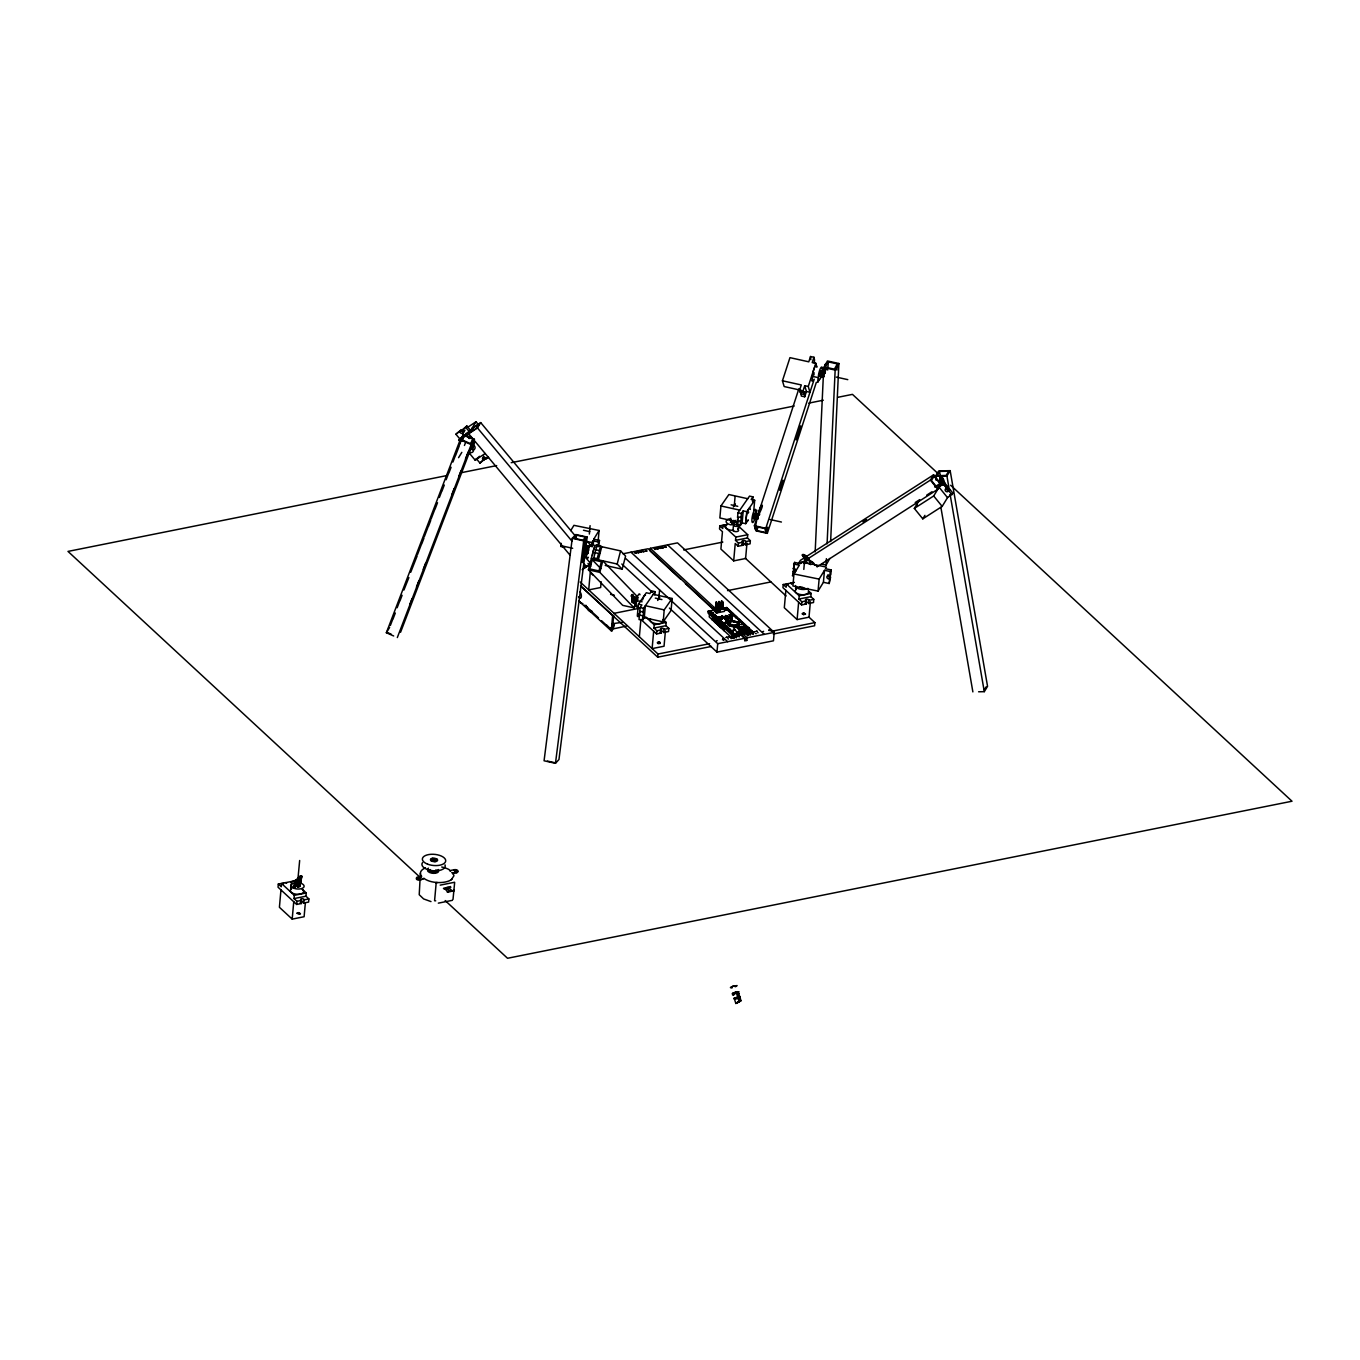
<?xml version="1.0" encoding="UTF-8"?>
<svg xmlns="http://www.w3.org/2000/svg" width="1360" height="1360" viewBox="0 0 1360 1360"><rect width="100%" height="100%" fill="white"/><g stroke="black" fill="none" stroke-linecap="round" stroke-linejoin="round"><path stroke-width="1.5" d="M586.466 554.115C580.346 555.237 584.154 544.017 588.897 549.865M583.304 553.197L588.013 553.435L588.234 551.48L583.661 550.46M595.136 552.619C595.051 545.19 606.543 556.257 595.136 552.619L593.776 557.906L594.915 559.096M631.193 596.088C635.698 588.438 631.992 611.592 632.009 595.714C632.689 594.728 631.805 596.666 632.111 596.377M632.842 600.95L632.247 594.694M822.919 376.907C816.629 378.165 820.199 366.673 825.452 371.909M820.879 370.906L821.219 372.062M824.908 365.823L825.197 365.211M645.966 550.443L645.337 550.256M295.358 885.921L299.744 886.601L300.356 881.654A2.635 1.258 5.1 0 0 298.554 879.954A2.635 1.258 5.1 0 0 295.29 880.6A2.635 1.258 5.1 0 0 297.126 882.3L297.704 883.473L294.848 882.436L299.387 882.878L301.07 881.382M812.566 377.077L812.736 374.187A6.732 1.547 -77.5 0 1 814.997 366.69L815.524 365.993A6.732 1.547 -77.5 0 1 816.629 366.52M742.713 624.07L742.05 623.458L748.935 629.306L740.044 630.666L734.672 625.6L736.355 625.039L737.477 626.569M585.055 549.525L582.454 562.479L582.998 553.622L584.97 552.976M585.616 548.896L586.041 539.121L583.559 551.99M756.313 519.163L753.27 518.5L754.222 513.57L759.305 514.437L754.222 513.57M757.741 519.197L758.217 516.375L753.644 515.372M815.167 551.888L823.735 367.54L827.458 360.961L838.882 363.494L830.62 541.501M827.934 368.237L828.24 361.879L837.369 363.902L834.394 369.155L825.248 367.132L828.24 361.879M822.29 564.179L826.098 565.029L826.387 558.671M827.084 543.83L835.159 370.073L838.882 363.494M836.859 370.107L837.029 366.792M452.999 899.47L454.665 882.385M583.423 553.435L584.103 550.817L583.44 551.905L588.013 552.908M591.192 545.938L590.121 544.969L585.174 547.315M632.706 597.771L633.369 596.292L632.723 601.715M632.179 600.423L632.672 602.259M632.587 598.434L633.369 598.111L633.131 600.695M823.446 377.604L823.463 374.51M300.951 881.79L294.236 887.553L294.899 881.909M302.056 876.231L300.543 875.84L296.225 879.903L299.081 880.889L298.758 881.994M585.038 545.802L585.463 538.985L583.508 549.406L589.764 545.309L591.192 545.751M940.355 484.058C937.839 471.257 944.027 476.068 945.047 485.367M940.576 485.554L940.253 476.561M583.508 552.704L583.729 551.769M583.78 552.772L584.086 551.344M755.106 528.428L756.721 520.2M759.526 514.845C756.823 507.416 767.72 497.539 758.676 514.743M583.304 560.592L583.185 561.663M293.845 887.451L293.556 886.567M294.457 887.57L295.171 886.805L294.134 886.108L295.103 887.009L300.067 882.419M296.072 883.133L292.961 883.048L290.7 885.105A6.732 3.213 5.1 0 0 295.256 888.675L296.973 888.964A6.732 3.213 5.1 0 0 303.773 887.247L304.096 886.448A6.732 3.213 5.1 0 0 299.557 882.861M296.871 883.354L296.922 882.827A3.247 1.547 5.1 0 1 294.78 880.634A3.247 1.547 5.1 0 1 299.217 880.09A3.247 1.547 5.1 0 1 300.577 882.385L300.611 882.13M297.704 883.473L299.387 882.861M735.131 520.336L733.516 524.229L731.391 520.03M732.734 524.025L732.445 523.056M733.091 524.178L733.125 523.158L733.72 524.212M802.06 588.166L803.777 587.69L801.907 587.877M802.247 588.319L802.774 587.486M293.454 881.11L278.307 884.051L278.035 887.213L296.667 904.451L301.478 903.499L301.41 900.235A1.802 0.867 5.1 0 1 301.444 898.756A1.802 0.867 5.1 0 1 304.13 899.691L303.79 903.04L308.601 902.071L308.873 898.909L305.949 896.206L306.238 892.942L301.971 888.998M280.959 889.916L279.412 907.29L292.196 919.122L304.113 916.725L305.32 903.21M302.957 890.018A6.732 3.213 5.1 0 1 303.637 891.701L303.297 892.5A6.732 3.213 5.1 0 1 296.497 894.217L294.78 893.945A6.732 3.213 5.1 0 1 290.241 890.375L291.448 888.811L291.533 883.269A3.009 1.428 5.1 0 1 292.043 881.586A3.009 1.428 5.1 0 1 295.664 881.62M295.834 884.952C294.049 887.213 295.137 879.716 297.024 879.818L300.679 881.399L300.203 880.498M294.78 885.224L295.443 880.736M292.196 919.122L293.743 901.748M296.667 904.451L296.956 901.306L294.015 898.586L294.304 895.322L281.537 883.49L281.248 886.754L278.307 884.051M295.273 885.581C292.57 875.653 305.507 884.731 296.174 882.351M297.67 881.025L297.449 882.028L299.2 881.416M297.364 887.077L297.738 882.878L295.647 881.365M299.659 860.506L297.704 881.467M298.078 887.094L298.452 882.878L300.356 881.654M298.384 886.754L298.758 882.538M298.945 886.584L299.319 882.385M299.744 886.601L300.118 882.402M425.476 867.884A16.83 8.041 5.1 0 0 420.92 875.33L421.634 876.248L417.622 877.88L421.566 877.081M420.393 873.205L419.22 894.71L423.606 898.926L430.984 901.578M416.738 878.237A2.414 1.156 5.1 0 0 417.078 879.648A2.414 1.156 5.1 0 0 419.985 880.056L423.997 878.424C431.256 883.881 446.488 883.745 451.911 879.257M423.997 878.424L419.985 880.056M435.71 900.83L434.588 900.728L436.22 882.402M450.296 871.335L449.208 869.669A16.83 8.041 5.1 0 0 441.728 867.017M454.308 869.703L454.24 870.553A2.414 1.156 5.1 0 1 457.521 871.216A2.414 1.156 5.1 0 1 456.586 872.729L452.659 873.511L456.671 871.879A2.414 1.156 5.1 0 0 457.589 870.383A2.414 1.156 5.1 0 0 454.308 869.703L450.381 870.502M456.586 872.729C456.518 868.955 452.115 873.171 456.569 871.879M561.051 543.286L560.762 546.516L564.604 547.298M589.339 534.072L590.087 525.657M591.396 546.482L592.756 540.821L598.519 542.011L599.505 540.413L593.725 539.24L593.198 545.241M592.212 546.822L592.756 540.821M598.196 540.464L599.097 530.468L573.937 525.334L570.724 530.587M598.094 546.839L598.519 542.011M599.505 540.413L598.791 544.986M601.154 581.723L600.644 587.52L588.71 589.9L590.257 572.543L593.198 575.246M613.683 615.281L612.323 630.615L611.269 630.819L612.646 615.485L580.601 586.024M637.296 616.165L638.384 604.163L646.306 592.756L649.859 593.538L651.678 590.92L655.095 591.685L654.806 594.898M637.959 616.692L638.248 613.53M638.384 604.163L641.92 604.945L640.101 607.563L639.659 612.391C645.405 608.736 645.048 618.477 639.455 614.72L639.03 619.565L642.447 620.33L644.266 617.712L645.337 605.71L664.19 609.892L672.129 598.468L653.276 594.303M639.353 636.769L640.9 619.412L656.608 633.947L661.402 632.978L661.334 629.731A1.802 0.867 5.1 0 1 661.385 628.235A1.802 0.867 5.1 0 1 664.054 629.187L663.731 632.519L668.525 631.55L668.814 628.405L665.873 625.685L666.162 622.421L663.323 619.786M642.447 620.33L642.889 615.485M643.093 613.156L643.518 608.328L655.095 591.685M669.392 608.073L716.975 652.103L773.466 640.798L774.214 632.383L677.518 542.878L650.318 548.318L650.08 550.953L680.782 579.36M653.667 631.227L652.12 648.601L664.054 646.221L665.431 630.768M656.608 633.947L656.88 630.785L653.956 628.065L654.245 624.801L645.728 616.93M658.767 598.876L659.6 590.002M711.382 646.442L657.696 657.186L657.985 654.024L580.193 582.029M650.505 619.055L650.165 619.854A6.732 3.213 5.1 0 0 654.721 623.424L656.438 623.713A6.732 3.213 5.1 0 0 663.221 621.996L664.19 609.892M672.129 598.468L671.058 610.47L663.119 621.877L644.266 617.712M714.323 609.994L708.118 611.235L707.982 612.918L733.278 636.344L751.876 632.621L752.029 630.938L726.716 607.512L722.585 608.328M709.461 614.295L709.223 616.93L731.561 637.585L734.213 637.058M747.711 498.712L728.875 494.547L720.936 505.954L719.865 517.956L738.718 522.138M727.005 524.467L719.814 525.81L719.525 528.972L722.449 531.692L720.902 549.066L733.686 560.881L745.603 558.501L746.98 543.065M712.164 619.837L713.303 612.935L713.201 620.041M712.538 620.177L713.303 612.935L712.827 619.701M713.66 621.214L714.221 614.873L715.258 615.077M714.034 621.554L714.799 614.312L714.323 621.078M715.207 608.804L716.346 601.902L716.244 609.025M715.394 611.269L716.346 601.902L715.87 608.668M715.139 622.591L715.717 616.25L716.737 616.454M715.513 622.931L716.278 615.689L715.802 622.455M721.701 605.999L724.676 608.753L724.438 611.388L716.482 612.986L717.842 603.279L717.536 612.51M716.873 612.646L717.842 603.279L717.366 610.062M716.635 623.968L717.196 617.627L718.233 617.831M718.233 608.617L719.015 601.375L718.896 608.481M717.009 624.308L717.774 617.066L717.298 623.832M719.355 609.654L719.916 603.313L720.953 603.517M718.114 625.345L718.692 619.004L719.712 619.208M718.947 617.202L720.29 616.624L722.381 618.902L718.947 617.202L722.381 618.902M718.488 625.685L718.828 619.072M719.729 609.994L720.494 602.752L720.018 609.518M720.392 609.858L721.667 600.848L721.548 607.954M716.975 652.103L717.723 643.688L625.634 558.45M720.902 608.09L721.667 600.848L721.191 607.614M719.61 626.722L720.171 620.381L721.208 620.602M719.984 627.062L720.834 620.245M721.072 619.157L718.981 616.879M722.007 609.127L723.146 602.225L723.044 609.331M722.092 616.267C731.119 624.852 716.38 610.283 724.421 618.324M722.381 609.467L723.146 602.225L722.67 608.991M721.106 628.099L721.667 621.758L722.687 621.979M735.182 521.424C736.151 523.243 730.983 523.651 733.856 522.121C734.111 523.073 729.453 524.45 730.796 518.16M721.99 618.987L721.106 618.851M725.22 618.324L721.973 616.029M722.585 629.476L723.146 623.135L724.183 623.356M734.298 505.546L735.063 496.638M724.081 630.853L724.642 624.512L725.662 624.733M725.016 623.033L726.104 620.891L727.6 621.197L726.512 623.339L725.016 623.033L726.291 620.993M728.297 617.593L725.475 615.587L728.178 616.964L726.886 617.219M727.277 620.5L725.424 619.446L727.515 620.721L731.833 619.854L731.986 618.103C723.588 608.532 738.174 622.591 729.028 614.873M726.92 616.658L728.246 616.675L725.866 615.502M730.218 618.358L730.371 616.607L726.053 617.474L725.424 619.582M726.716 607.512L726.58 609.195L734.009 616.08M726.546 620.636L725.424 619.446M726.512 623.339L727.6 621.197M727.566 617.865L725.475 615.587M727.515 620.721L727.668 618.97L726.053 617.474M727.94 617.678C730.371 619.769 727.906 614.703 729.708 617.372M734.281 626.399L729.113 625.362L729.402 623.866C726.24 626.45 728.858 620.925 731.017 621.826M733.686 560.881L735.233 543.507L738.157 546.227L742.968 545.258L742.9 542.011A1.802 0.867 5.1 0 1 742.934 540.515A1.802 0.867 5.1 0 1 745.62 541.467L745.28 544.799L750.091 543.847L750.363 540.685L747.439 537.965L747.728 534.701L737.8 525.504M738.157 546.227L738.446 543.065L735.522 540.362L735.811 537.098L723.027 525.266L722.738 528.53L719.814 525.81M737.324 519.911L736.899 524.756L740.316 525.504L742.135 522.886L743.206 510.884L746.759 511.683L754.681 500.259L751.145 499.477L752.964 496.859L749.53 496.111L737.97 512.754L737.528 517.582C747.745 514.403 736.236 526.932 738.344 517.446M728.45 623.883L730.048 622.795M728.739 625.77C729.368 623.917 730.779 622.217 729.759 621.656M738.463 622.047L730.949 620.585L729.113 625.362M729.096 622.829L730.847 620.67M738.684 524.399A3.009 1.428 5.1 0 1 737.528 526.286A3.009 1.428 5.1 0 1 733.448 525.453L732.989 530.706A3.009 1.428 5.1 0 0 737.069 531.539A3.009 1.428 5.1 0 0 738.208 529.669L738.293 524.127L730.66 524.807A6.732 3.213 5.1 0 1 726.104 521.237L726.444 520.438A6.732 3.213 5.1 0 1 729.827 518.806M732.428 616.896L730.337 614.618M728.994 624.767L730.099 626.161L729.861 625.124M730.099 626.161L730.337 625.209M730.575 626.263L730.949 625.039L731.136 626.093M731.187 618.426L731.595 619.633M731.51 617.066L732.462 616.573M731.493 626.45L732.326 625.43L731.612 626.246M740.316 525.504L740.758 520.676M740.962 518.347L741.387 513.502L743.206 510.884M731.884 625.226L731.952 626.535M731.527 637.755L732.088 631.414L733.108 631.618M732.411 626.637L732.802 625.413L732.989 626.535M731.884 638.095L732.666 630.853L732.173 637.619M733.414 621.554L732.836 621.146M733.907 626.654L733.567 625.94M733.295 629.374C735.505 631.142 732.615 629.238 734.349 629.17L737.528 632.57L736.491 632.791L738.514 633.029L737.307 632.944M734.06 621.792L735.59 622.319M733.278 636.344L733.431 634.661L708.118 611.235M735.25 630.462L733.941 629.969M734.825 626.841L735.114 625.889L734.383 626.824M734.349 629.17L734.655 625.668M735.709 622.132L732.207 621.418L737.46 622.081M735.998 626.739L736.117 625.481L728.977 624.002M738.344 622.404L736.491 626.637C737.647 621.044 740.231 621.486 737.596 626.348M742.135 522.886L745.688 523.668L746.759 511.683M736.712 625.923L738.072 626.212M737.698 632.859L736.525 632.366M738.701 636.208L736.678 636.463L736.389 634.78L736.27 636.072C739.007 637.398 738.259 632.876 737.851 635.749M737.749 624.223L738.718 623.594M738.14 623.594L738.242 621.945M738.514 633.029L738.65 631.329L740.214 634.474L747.235 633.08L747.558 629.391L744.039 626.127M738.786 628.507L740.265 629.527M739.517 628.354L741.183 629.544L740.316 629M739.687 627.334L742.033 626.348L744.532 629L742.033 626.348M740.214 634.474L740.197 630.156L748 628.966M744.583 628.473L741.795 626.722C738.446 627.606 745.28 631.924 739.721 626.807M747.422 630.972L746.759 632.655L740.792 633.845L740.554 630.785L747.558 629.391M752.539 501.704L752.964 496.859M742.339 629.442L740.537 626.977M742.441 633.607L747.014 637.823L746.776 640.458L744.685 640.883L744.923 638.248L740.316 633.981M742.577 634.474L742.73 632.791M753.797 510.272L754.681 500.259M747.609 631.193C738.786 622.098 747.762 631.312 744.634 627.334M745.076 628.558L743.954 626.96M744.991 628.269L746.028 628.048L743.648 627.011M745.518 632.978L746.708 633.029M745.994 631.941L746.708 629.731L747.371 631.499M747.371 634.474L748.085 634.95L748.595 627.657L748.493 634.763M747.711 635.018L747.847 634.797C745.654 641.308 750.397 615.655 748.119 634.423M750.397 631.244L750.686 634.474L747.49 634.406M788.205 584.171A1.802 0.867 5.1 0 1 787.967 583.729L783.224 584.511L782.935 587.673L801.567 604.928L806.378 603.959L806.31 600.712A1.802 0.867 5.1 0 1 806.344 599.216A1.802 0.867 5.1 0 1 809.03 600.168L808.69 603.5L813.501 602.531L813.773 599.369L810.849 596.666L811.138 593.402L808.299 590.767M785.859 590.376L784.312 607.75L797.096 619.582L809.013 617.185L810.39 601.749M794.393 582.369L786.437 583.967L786.148 587.231L783.224 584.511M793.9 569.585L792.489 576.011L794.172 569.84A1.802 1.547 31.5 0 0 796.28 570.027M792.931 571.183L793.186 571.438A1.802 1.547 31.5 0 0 795.906 570.605A1.802 1.547 31.5 0 0 793.441 568.701L794.546 562.411L800.309 563.601L801.312 561.952L826.472 567.086L825.469 568.735L831.232 569.908L830.807 574.736L829.549 576.079A1.802 1.547 31.5 0 0 826.846 576.912A1.802 1.547 31.5 0 0 829.311 578.816L830.297 577.218A1.802 1.547 31.5 0 1 828.121 574.583M794.257 565.641L794.546 562.411M793.56 564.009L799.34 565.199L793.968 573.971L792.897 585.956L818.057 591.09L823.412 582.318L824.483 570.333L830.263 571.506L831.232 569.908M797.096 619.582L798.643 602.208M801.567 604.928L801.856 601.766L798.932 599.046L799.221 595.782L786.437 583.967M803.811 569.398L804.559 560.966M808.809 616.998L814.878 622.625L814.589 625.77L773.313 634.032M818.057 591.09L819.128 579.105L824.483 570.333M823.412 582.318L829.192 583.508L829.617 578.663M829.821 576.334L830.263 571.506M830.603 577.082L829.192 583.508M300.543 875.84L300.764 877.268M300.713 875.789L296.191 880.43M302.005 876.758L300.373 876.435L300.9 875.755M825.792 365.194L825.486 365.942M822.29 371.688L822.443 370.124A6.732 1.547 -77.5 0 0 821.236 367.268L820.709 367.965A6.732 1.547 -77.5 0 0 818.448 375.445L818.669 379.967L820.029 379.185A6.732 1.547 -77.5 0 0 821.117 376.703M823.497 375.156L823.225 376.754M823.905 373.83L825.35 364.072M824.483 373.949L824.857 368.764M757.741 518.568L758.183 516.154M758.03 518.636L757.996 517.65M755.072 527.34L755.48 528.989L754.749 528.377M585.565 549.644L587.163 537.047L575.739 534.514L572.254 538.322L544.068 760.784L555.475 763.317L558.96 759.526L585.038 553.843M576.011 539.342L576.538 535.143L585.667 537.166L582.879 540.209L573.75 538.186L576.538 535.143M555.475 763.317L583.678 540.855L587.163 537.047M636.021 602.225C630.462 605.387 633.352 595.357 634.083 597.788M806.242 562.173L802.417 554.727L806.072 562.445M631.669 595.051L631.448 596.224M632.383 599.93L633.012 596.819M825.537 364.446L824.772 365.432M633.131 599.267L632.264 600.831L632.264 599.777M632.468 600.474L632.587 599.573M755.786 514.981L755.548 509.422A6.732 1.547 -77.5 0 0 753.032 513.553L752.573 515.219A6.732 1.547 -77.5 0 0 752.131 522.087L752.454 522.495A6.732 1.547 -77.5 0 0 754.97 518.364L755.072 518.041M583.848 552.041L583.831 551.123M801.125 392.411L801.278 396.032L804.712 396.797C803.284 388.195 807.551 393.142 800.309 392.224M813.977 372.521L813.994 374.935M583.695 552.364L583.032 562.615L584.953 552.16M635.732 606.016L636.378 600.542M636.106 602.106L637.33 597.108A6.732 1.547 -77.5 0 1 639.744 594.133L639.982 594.796M758.115 517.854L758.115 516.987M754.154 517.174L753.27 518.5M754.664 514.522L754.732 513.417M634.814 603.16L635.256 601.902L635.069 603.024M632.281 599.029L632.519 602.582M586.874 548.777L586.364 548.012L585.803 549.032M587.282 547.519C589.815 545.411 586.721 550.137 587.758 546.856M589.526 546.499L590.41 546.057M299.421 913.427C303.161 915.229 295.834 911.132 299.506 913.087M299.047 914.26L296.752 913.138L297.874 913.172M436.152 883.235L437.342 882.504M446.998 888.777L448.392 886.924L449.276 887.451M449.429 887.434L450.432 886.499L450.789 887.519M451.469 891.208C447.661 891.82 452.557 891.633 454.325 889.984C453.73 894.795 446.828 883.371 446.131 888.726M657.713 642.566C661.674 641.546 659.617 645.66 659.838 642.124C655.792 641.75 657.526 643.807 658.971 643.739M742.9 630.938L741.727 631.516M743.869 630.581L743.308 631.278M802.672 613.547C808.129 612.442 798.371 613.411 803.879 614.482C801.397 614.975 808.911 613.462 803.879 614.346M803.743 613.309L804.984 614.38M584.12 551.174L584.358 549.627M711.62 612.459L712.266 612.323M719.049 619.344L719.355 618.868M722.041 622.098L722.33 621.622M723.52 623.475L723.809 623.016M727.549 609.263L728.212 609.127M725.016 624.852L725.305 624.393M729.045 610.64L729.708 610.521M726.495 626.229L727.158 626.11M730.524 612.017L731.187 611.898M727.991 627.623L728.654 627.487M732.02 613.394L732.683 613.275M729.47 629L730.133 628.864M733.516 614.771L734.162 614.652M730.966 630.377L731.629 630.241M734.995 616.165L735.658 616.029M736.491 617.542L737.137 617.406M737.97 618.919L738.633 618.783M740.945 621.673L741.608 621.537M742.441 623.05L743.104 622.914M743.937 624.427L744.583 624.291M745.416 625.804L746.079 625.668M746.912 627.181L747.558 627.045M941.749 477.479L940.967 478.295L940.627 477.258M940.882 479.927L941.885 480.284L941.052 479.791M941.052 479.655L942.038 480.148M942.429 482.392L941.494 481.644L942.412 481.984M719.729 617.321L720.987 617.27M723.826 616.692C726.495 618.086 720.001 617.083 723.877 616.488M726.223 616.012L727.481 615.961M731.034 615.264C733.686 616.641 727.192 615.638 731.085 615.043M732.717 521.135L733.227 521.968M940.049 485.605L944.486 482.749L947.886 486.965L946.56 488.529A1.802 1.547 31.5 0 0 945.523 490.994A1.802 1.547 31.5 0 0 948.481 490.909L949.535 488.988L952.952 493.187L947.529 497.641L942.157 506.413L922.794 518.857L914.328 508.419L919.7 499.647L915.263 502.486L917.524 505.291M949.535 488.988L949.45 489.311A1.802 1.547 31.5 0 1 947.019 489.855A1.802 1.547 31.5 0 1 946.407 487.441M635.103 604.044L634.117 607.886L622.693 605.353L588.387 569.823L594.779 545.173L598.315 545.972L597.176 544.782L595.799 550.069M592.212 559.708L589.832 568.922L598.961 570.945L601.358 561.748L592.212 559.708L600.797 568.599M597.176 544.782L601.749 546.72L598.349 559.861L597.193 558.671L598.57 553.384M599.233 550.834L600.593 545.547M634.117 607.886L599.811 572.356L602.803 560.847L637.092 596.36M620.585 550.902L625.583 556.07L622.183 569.194L617.185 564.026L620.585 550.902L601.749 546.72M637.789 599.369C631.261 602.106 633.012 593.878 634.27 597.414M636.259 602.531C628.881 599.097 637.126 606.237 635.256 603.432M298.01 881.093L297.347 881.569M299.183 881.688C295.001 881.943 297.738 879.036 300.407 882.096M803.233 555.322C805.222 556.053 801.159 556.495 804.168 555.917M804.389 557.855L805.698 557.855M807.007 559.912C804.899 559.368 807.789 560.184 806.31 559.028M819.859 376.244L820.709 374.714M819.009 380.137L817.717 382.364L818.295 377.638L812.583 376.38L812.005 381.106L812.889 380.12M293.539 886.805L294.848 882.436M300.679 881.399L302.039 876.503M283.118 883.082L283.067 883.269A1.802 0.867 5.1 0 0 283.577 883.915M303.79 903.04L303.841 902.853A1.802 0.867 5.1 0 0 301.172 901.901M663.731 632.519L663.782 632.349A1.802 0.867 5.1 0 0 662.235 631.363A1.802 0.867 5.1 0 0 660.246 631.856M724.608 524.858L724.557 525.028A1.802 0.867 5.1 0 0 725.067 525.674M745.28 544.799L745.331 544.629A1.802 0.867 5.1 0 0 743.801 543.66A1.802 0.867 5.1 0 0 741.812 544.136M808.69 603.5L808.741 603.313A1.802 0.867 5.1 0 0 807.653 602.446A1.802 0.867 5.1 0 0 805.698 602.48M642.532 599.964L643.042 598.383A6.732 1.547 -77.5 0 1 645.456 595.391M296.463 880.838L298.231 881.841M801.125 390.303L784.159 386.546L782.442 380.783L789.956 357.646L808.792 361.828L810.526 356.524L813.943 357.272C816.034 363.664 811.665 362.015 815.66 363.052M816.374 382.262L767.312 533.358L755.888 530.825L754.392 525.759L798.864 388.773M800.258 392.581L799.561 390.269L801.295 384.948L782.442 380.783M756.874 530.57L755.684 526.524L764.813 528.547L766.02 532.61L756.874 530.57L758.183 526.541M803.692 393.346L802.995 391.017L804.712 385.713L808.265 386.495L809.965 392.275L806.429 391.493L804.712 385.713M813.943 357.272L812.226 362.593L815.762 363.375L816.918 367.217M804.712 396.797L806.429 391.493M808.265 386.495L815.762 363.375M767.312 533.358L765.816 528.292L814.215 379.219M766.564 530.825L767.737 527.204M779.756 490.297L783.02 480.216M796.11 439.926L800.683 425.833M639.659 612.391L640.322 611.286L639.455 614.72M756.279 514.675L756.84 510.255L756.058 510.765M295.409 884.714L295.868 884.391M296.599 884.731L295.222 884.901M584.154 549.797L584.885 548.335L587.826 548.862M584.324 550.273L584.613 548.913M761.209 505.41L762.127 505.58M585.752 540.124L585.616 541.195L585.004 539.954M583.508 549.406L584.732 547.57L584.086 549.525M810.815 359.703L810.526 356.524M749.598 634.117L750.397 634.831L749.343 634.066M393.669 635.97L386.359 632.74L460.207 439.773L463.471 434.452L474.436 439.28L400.571 632.247M390.354 625.464L392.615 619.548M393.057 618.919L395.318 613.003M397.137 607.733L399.398 601.834M399.84 601.188L402.101 595.289M403.92 590.019L408.884 577.558M410.703 572.288L417.163 555.9M417.486 554.574L421.26 544.731M421.685 544.085L423.946 538.169M424.269 536.843L428.043 527M428.468 526.354L430.729 520.455M431.052 519.129L434.826 509.286M435.251 508.64L437.512 502.724M439.348 497.471L441.609 491.555M442.034 490.909L444.295 485.01M446.131 479.74L448.392 473.841M448.817 473.195L451.078 467.279M452.914 462.026L455.175 456.11M455.6 455.464L459.374 445.621M459.697 444.295L463.471 434.452M461.975 441.371L464.236 435.455L473.008 439.314A6.732 5.763 31.5 0 1 474.419 442.272L473.994 445.281L471.971 447.491M464.44 445.468L465.698 442.17M409.7 604.741L411.961 598.825M416.483 587.01L418.744 581.111M423.266 569.296L425.527 563.38M451.911 494.462L454.172 488.546M458.694 476.731L460.955 470.832M465.477 459.017L467.738 453.101M471.512 443.258L473.008 439.314L470.407 443.581L461.635 439.722L464.236 435.455M397.324 637.568L471.189 444.584L474.436 439.28M823.956 373.184L824.891 371.229M659.974 643.28L658.801 642.192M633.063 597.89L633.675 596.836L634.27 597.686M748.068 513.213L748.714 512.074M663.221 621.996L663.561 621.197A6.732 3.213 5.1 0 0 662.881 619.514M802.179 555.169C804.525 551.735 812.158 562.819 809.693 561.731M759.594 513.995L758.642 513.808M584.647 549.287L585.327 548.828M584.12 552.738L583.355 553.877M583.763 548.692L585.514 548.981M824.381 372.215L824.959 371.433L824.602 373.286M824.16 372.64L824.704 371.773M297.279 882.521L298.282 880.6M728.212 625.039L729.47 622.676M728.467 624.614L730.388 621.197M759.424 514.556L754.001 513.961M587.537 547.009L588.353 547.978M589.356 545.751L589.492 546.856M826.098 565.029L829.838 558.45M755.276 633.352L756.279 633.658M633.522 602.48L636.038 602.752M941.341 481.899L942.463 482.12M942.599 482.137L941.698 482.63L941.63 481.644M633.216 601.885L632.23 602.514M468.707 436.662L469.761 437.495L468.129 437.223M469.2 438.6L468.622 437.699M944.877 485.639L941.579 476.323M940.916 477.241L942.038 477.105M942.429 484.874L944.282 484.925M802.893 554.438L809.115 560.439M575.263 535.874L480.692 422.586L477.445 427.907L458.677 440.419L459.697 438.77L455.906 434.248L460.938 430.304A1.802 1.547 31.5 0 0 464.372 430.559M455.906 434.248L460.904 429.964M459.935 431.562L459.952 431.902A1.802 1.547 31.5 0 0 462.791 433.177A1.802 1.547 31.5 0 0 462.23 430.372L466.871 425.986L470.662 430.508L465.664 433.84M461.873 430.27L466.871 425.986M462.808 433.67L464.967 430.168M478.567 424.779L476.034 421.736L468.673 433.755L570.01 555.135M458.558 457.674L461.822 452.353M468.843 452.591L475.184 460.19L479.519 456.314M476.187 458.541L479.978 463.063L484.619 458.677A1.802 1.547 31.5 0 1 483.752 456.144M479.978 463.063L484.976 458.779M483.99 460.377L483.633 460.258A1.802 1.547 31.5 0 1 483.072 457.47A1.802 1.547 31.5 0 1 485.911 458.745L486.914 457.487M386.359 632.74L389.606 627.436M298.214 880.787C294.814 882.198 299.489 879.155 297.364 881.994M298.248 881.756L296.582 880.957M298.758 881.246L297.857 880.719M593.725 539.24L599.097 530.468M585.106 565.743L583.372 568.582L590.376 563.89M719.253 611.32L720.001 611.286M724.999 610.079L726.852 609.977M729.011 624.495L730.252 621.401M735.607 621.707L734.689 621.52M733.346 626.824L734.026 626.042M736.576 626.144L737.749 622.438M738.412 623.067L736.593 626.042M738.191 626.11L739.092 623.9M793.135 568.854L794.104 567.256M798.201 563.924L800.36 560.388L933.623 474.81L941.052 483.956L933.691 495.975L914.328 508.419M800.666 563.414L930.376 480.114L933.623 474.81M936.207 480.369L935.493 476.221L938.74 470.9L950.164 470.662L987.547 686.341L984.3 691.662L978.588 691.781M939.556 471.41L936.955 475.66L946.101 475.456L948.702 471.206L939.556 471.41L940.627 477.632L941.664 477.87M939.981 483.582L937.38 487.832L931.447 480.505L934.048 476.255L939.981 483.582L934.643 486.999M949.433 490.484L946.917 475.966L950.164 470.662M947.529 497.641L939.063 487.203L944.486 482.749M922.794 518.857L924.936 515.338M984.351 689.741L986.085 686.902M588.387 557.294L587.962 557.957A6.732 1.547 -77.5 0 1 586.568 555.73L586.687 554.217A6.732 1.547 -77.5 0 1 588.829 546.516L589.373 545.7A6.732 1.547 -77.5 0 1 590.563 545.802A6.732 5.763 31.5 0 0 589.781 544.17L588.591 542.895A6.732 5.763 31.5 0 0 585.48 541.314M595.085 546.958L594.541 547.791A6.732 1.547 -77.5 0 0 592.399 555.492M584.579 548.76L585.378 547.757M804.015 394.468L800.598 393.703M657.662 600.457L659.77 597.431M733.295 506.991L735.403 503.965M745.688 523.668L747.949 520.421M445.689 888.76C445.332 887.4 440.997 888.59 445.298 889.049M635.528 604.384L632.961 602.344M824.432 373.065L824.993 372.436M733.873 520.744C732.615 519.724 733.584 521.781 733.618 522.002M733.907 523.617L732.785 523.498M730.422 522.376L731.255 521.084M718.437 601.936L719.1 601.8M739.092 619.956L740.129 620.16M732.904 993.378L733.703 993.871M734.145 997.985L735.828 1003.476L738.973 1001.13L736.712 993.803L738.31 992.919M739.058 993.361L737.8 992.953M809.982 562.581L811.172 562.326M796.246 589.339L795.141 590.835A6.732 3.213 5.1 0 0 799.697 594.405L801.414 594.694A6.732 3.213 5.1 0 0 808.197 592.977L808.537 592.161A6.732 3.213 5.1 0 0 808.418 591.328M805.324 558.45L805.018 557.464M584.851 547.876L584.29 547.757M583.134 553.86L584.698 552.857L582.998 553.622M470.356 450.143L474.402 445.842A3.009 2.567 31.5 0 1 472.753 449.99M736.61 637.619L735.471 636.871L736.083 637.704M664.547 546.55L664.819 546.159M758.098 632.604L757.69 632.757M736.865 1003.272L740.01 1000.926L737.749 993.599M738.752 993.395L741.013 1000.722L735.828 1003.476M739.245 636.922L738.514 636.242M467.704 427.295L476.034 421.736M471.92 428.434L480.692 422.586M459.697 438.77L469.693 432.106L465.902 427.584M475.184 460.19L485.163 453.509M485.928 459.085L488.614 457.283M582.165 569.704L590.937 563.839L584.171 555.747M862.971 521.9L866.524 519.605M926.738 495.125L932.025 491.725M816.969 566.865L937.805 489.277L930.376 480.114M949.994 495.091L952.952 493.187M730.813 621.877L728.824 625.107L730.048 626.314M300.084 881.96L297.126 882.3M732.292 986.646L731.289 987.394L732.139 987.479M735.046 986.646C738.514 984.096 725.9 988.38 732.224 987.734M735.658 986.646L737.103 985.575L732.462 986.323M732.921 993.174L735.301 992.324M733.261 994.313L737.358 992.902M734.23 993.99L732.513 994.874L733.72 995.197M737.562 992.851L739.007 991.763L737.443 991.831M739.126 997.934C744.175 994.908 730.473 998.546 734.927 999.141M737.817 529.38L739.041 527.833A6.732 3.213 5.1 0 0 737.375 525.385M940.933 476.986L941.698 477.343M734.553 992.579L732.173 993.735L733.363 994.058M716.04 610.81L715.02 610.606L716.057 610.555M735.114 621.435L734.23 621.418M746.504 627.589L747.524 627.793L746.436 627.708M734.723 635.681L733.006 635.562L733.873 634.916M727.872 638.384L728.331 639.03M735.25 992.222L736.151 991.967M735.607 993.361L736.508 993.106M737.46 998.563L735.692 999.005M300.56 877.37C298.588 878.407 302.022 876.843 301.07 876.265M736.066 992.103L737.018 991.763M622.489 622.336L612.272 623.713M626.45 626.093L610.555 629.442A10.302 4.777 78.6 0 0 614.414 623.968L613.7 624.444A9.112 4.233 78.6 0 1 611.524 628.15M432.463 860.234L435.608 859.605M446.709 475.592L68 551.412L420.24 877.472M461.278 472.685L496.655 465.596M511.207 462.689L794.206 406.028M808.775 403.121L823.344 400.197M837.896 397.29L852.465 394.366L938.196 473.722M623.016 553.792L648.227 548.743L714.221 609.824M637.109 551.31L637.551 551.922M654.602 548.471L654.177 548.692M642.583 551.174L641.903 550.409L642.651 550.97M635.069 552.721L634.372 551.854M735.811 537.098L747.728 534.701M683.621 549.916L722.84 542.079M735.522 540.362L747.439 537.965M738.446 543.065L743.257 542.113M745.569 541.637L750.363 540.685M614.023 613.343L638.809 608.379M727.566 590.614L770.916 581.927M793.543 582.454L790.687 583.185A1.802 0.867 5.1 0 1 791.503 584.222M724.676 608.753L716.703 610.351L713.728 607.597L713.507 610.215L716.482 612.986M654.245 624.801L666.162 622.421M799.221 595.782L811.138 593.402M653.956 628.065L665.873 625.685M798.932 599.046L810.849 596.666M719.678 617.865L721.735 617.712L720.443 617.967M722.517 617.304L724.591 617.134M726.172 616.573L728.246 616.675M729.725 615.859L731.782 615.689M656.88 630.785L661.691 629.816M664.003 629.357L668.814 628.405M801.856 601.766L806.667 600.797M808.979 600.338L813.773 599.369M720.392 618.528L721.701 618.256M723.231 617.95L724.54 617.695M730.422 616.505L731.731 616.25M727.668 618.97L731.986 618.103M742.475 623.815L736.95 625.583M733.907 630.394L735.284 630.037M741.217 629.017L738.837 627.98M733.431 634.661L740.877 633.165M744.583 632.417L752.029 630.938M736.797 635.171L738.395 634.848M732.462 636.123L732.003 636.871M749.785 633.318L748.153 632.978M730.609 637.84L731.289 638.673M657.985 654.024L709.597 643.688M771.528 631.295L814.878 622.625M717.723 643.688L744.923 638.248M747.014 637.823L774.214 632.383M430.899 860.557L437.172 859.299M294.304 895.322L306.238 892.942M294.015 898.586L305.949 896.206M296.956 901.306L301.75 900.337M304.079 899.878L308.873 898.909M440.198 885.139L454.223 882.334M438.328 903.142L452.353 900.337M738.973 1001.13L741.013 1000.722M737.409 1002.303L739.5 1001.895M736.797 991.933L737.783 991.644M737.154 993.055L738.123 992.766M299.37 882.657L297.772 882.674M935.493 476.221L946.917 475.966M726.342 622.812L725.05 622.608M802.978 587.554L799.935 586.721M298.452 882.878L298.588 882.946M733.652 530.417L730.184 530.077A6.732 3.213 5.1 0 1 725.628 526.49L725.968 525.691A6.732 3.213 5.1 0 1 726.75 524.994M633.233 599.199L637.381 600.304M661.827 547.026L663.034 547.281L661.776 547.128M793.968 573.971L819.128 579.105M585.939 541.297L591.753 542.47M726.053 621.316L727.566 621.622M729.504 622.081L730.439 622.268L729.113 622.71M729.368 622.285L730.303 622.472M737.749 624.121L738.973 624.835M739.245 624.41L738.344 623.305M737.494 624.546L738.038 625.6M728.841 623.135L729.776 623.322L728.586 623.56M738.31 625.175L739.755 619.82M728.722 623.356L729.657 623.543M737.103 625.192L738.327 625.889M738.582 625.464L738.208 624.444M728.195 624.206L729.13 624.393M728.059 624.427L729.555 624.869M585.157 539.342L586.075 539.427M585.055 539.75L586.058 539.903M584.528 547.553L585.429 547.944M633.267 596.428L634.117 596.615M633.845 597.074L636.684 597.737M823.735 367.54L835.159 370.073M821.508 368.526L827.798 369.92M820.692 371.042L825.248 372.062M820.471 371.807L825.044 372.81M820.029 372.419L824.823 373.286M819.842 373.082L822.885 373.762M836.366 377.111L847.79 379.644M819.859 373.66L822.902 374.34M819.74 374.34L822.783 375.02M819.519 375.088L824.092 376.091M819.757 375.428L822.8 376.108M819.536 375.598L824.092 376.618M820.063 376.091L823.106 376.771M799.561 390.269L802.995 391.017M731.136 504.832L737.749 506.311M720.936 505.954L739.789 510.136M753.848 514.743L758.421 515.746M753.389 515.797L757.962 516.8M769.998 519.503L781.422 522.036M737.97 512.754L741.387 513.502M753.253 516.494L757.826 517.497M753.355 516.817L757.928 517.837M753.338 517.395L757.911 518.415M753.185 518.194L756.84 519.027M754.392 525.759L765.816 528.292M583.491 530.264L589.781 531.658M572.254 538.322L583.678 540.855M583.984 549.032L588.557 550.052M583.865 549.814L588.438 550.817M561.255 545.751L572.679 548.284M583.423 550.97L587.979 551.99M583.304 551.65L587.877 552.67M583.44 552.432L588.013 553.435M583.865 552.772L586.908 553.452M587.027 553.724L583.661 552.908L584.018 554.047M593.776 557.906L597.193 558.671M591.379 558.314L617.185 564.026M605.217 565.437L622.183 569.194M588.387 569.823L599.811 572.356M655.316 598.111L661.929 599.59M633.692 596.938L638.401 597.839M633.437 597.839L636.48 598.502M637.551 599.607L632.978 598.604L633.42 599.454M610.572 594.388L614.38 595.238M632.842 599.794L642.09 601.8M632.757 600.457L637.33 601.46M632.57 601.222L635.868 602.089M640.101 607.563L643.518 608.328M547.383 761.073L554.693 762.688M582.386 561.663L583.406 561.816M582.369 562.122L583.287 562.224M635.868 603.347L634.848 604.265M742.968 545.258L742.628 545.173A1.802 0.867 5.1 0 1 741.795 544.578M806.378 603.959L806.038 603.857A1.802 0.867 5.1 0 1 805.154 603.058M661.402 632.978L661.062 632.893A1.802 0.867 5.1 0 1 660.229 632.298M285.43 882.623L285.787 882.725A1.802 0.867 5.1 0 1 286.603 883.303M301.478 903.499L301.121 903.397A1.802 0.867 5.1 0 1 300.322 902.36M294.134 886.108L295.154 886.482M631.618 594.558L633.539 596.496M460.207 439.773L471.189 444.584M387.77 632.689L391.289 634.236M796.348 589.288L795.957 588.999A3.009 1.428 5.1 0 1 796.484 587.299M291.448 888.811L291.057 888.539A3.009 1.428 5.1 0 1 291.584 886.839M741.982 626.875L744.532 629M584.647 605.166L598.485 617.882M601.545 620.721L612.323 630.615M578.986 601.137L611.269 630.819M950.657 485.265L1292 801.227L507.535 958.273L445.179 900.558M745.161 558.076L786.08 595.969M770.389 629.969L768.842 630.462M763.606 631.329L762.824 631.703M667.573 544.867L764.269 634.372M746.147 630.36L747.575 631.618M744.498 629.425L746.844 631.601M744.413 630.479L747.235 633.08M730.473 618.426L731.833 619.854M746.572 633.301L745.28 633.318M739.568 627.827L740.741 628.915M734.978 625.328L740.197 630.156M650.318 548.318L714.782 607.988M738.65 631.329L740.367 632.893M738.446 631.669L740.792 633.845M685.389 583.627L714.544 610.623M742.186 636.191L746.776 640.458M735.318 635.205L736.678 636.463M735.063 635.596L734.026 635.817M733.533 637.245L734.383 638.044L733.329 637.279M732.802 637.381L733.737 637.908L732.615 637.432M630.972 552.194L727.668 641.699M723.962 639.268L722.415 639.761M717.179 640.611L716.397 640.968M621.826 564.026L652.511 592.433M587.996 563.482L590.835 566.117M580.584 585.803L657.696 657.186M432.276 858.296L435.795 861.56M451.367 879.699L453.968 875.721L452.727 872.678M445.978 887.91C455.073 893.724 442.153 892.228 449.701 891.344M444.329 888.454L448.052 891.888M298.877 912.713L300.033 913.801M477.445 427.907L572.016 541.195M583.967 563.669L586.551 566.763M943.5 484.347L946.917 488.563M948.566 490.586L951.966 494.785M933.691 495.975L942.157 506.413M451.758 872.372L452.659 873.511M732.547 523.872L731.34 520.557M585.361 544.561L585.038 545.666L585.378 544.646A6.732 5.763 31.5 0 1 586.959 545.564L588.149 546.822A6.732 5.763 31.5 0 1 588.999 548.284M814.98 565.25L813.705 563.142A6.732 5.763 31.5 0 0 805.919 560.966L804.542 561.697A6.732 5.763 31.5 0 0 803.471 562.768M739.041 623.05L739.041 624.019M750.346 509.405L749.836 508.147A6.732 1.547 -77.5 0 0 747.32 512.278L746.861 513.944A6.732 1.547 -77.5 0 0 746.419 520.812L746.742 521.237A6.732 1.547 -77.5 0 0 748.204 519.843M950.147 494.632L984.3 691.662M940.882 507.331L972.876 691.9M635.936 605.625L636.225 606.798A6.732 1.547 -77.5 0 0 637.568 606.203M632.145 600.984L632.264 601.987M583.967 552.432L583.797 553.384M459.935 443.649L459.935 443.343A6.732 5.763 31.5 0 1 460.36 441.881M582.828 603.517A9.078 4.216 78.6 0 1 579.394 601.222M579.955 591.906A3.417 1.581 78.6 0 1 581.23 597.159A3.417 1.581 78.6 0 1 578.629 596.734M610.436 628.014A9.078 4.216 78.6 0 1 609.297 627.827M608.124 627.045A9.078 4.216 78.6 0 1 606.985 625.719M613.275 623.186A9.078 4.216 78.6 0 1 612.935 625.107M612.323 626.603A9.078 4.216 78.6 0 1 611.473 627.606M608.617 626.807A7.888 3.655 78.6 0 1 606.628 624.971M592.399 611.371A9.078 4.216 78.6 0 1 586.109 605.591M591.141 610.623A7.888 3.655 78.6 0 1 587.282 607.07M590.546 610.742A7.888 3.655 78.6 0 1 585.973 605.353M940.406 483.752A6.732 5.763 31.5 0 1 942.089 483.82L943.755 484.296A6.732 5.763 31.5 0 1 946.594 486.319M947.58 487.713A6.732 5.763 31.5 0 1 948.328 490.841M809.948 561.357A3.247 2.771 31.5 0 1 812.26 562.207M812.855 562.802A3.247 2.771 31.5 0 1 813.263 563.516M809.948 562.037A2.635 2.261 31.5 0 1 811.257 562.343M804.287 563.618A6.732 5.763 31.5 0 1 810.764 564.638M815.643 565.318A3.009 2.567 31.5 0 1 817.615 566.508M807.891 588.404A6.732 3.213 5.1 0 1 801.873 589.424L800.156 589.152A6.732 3.213 5.1 0 1 795.6 585.565M465.477 436.424A6.732 5.763 31.5 0 1 467.109 436.22L468.792 436.424A6.732 5.763 31.5 0 1 471.903 437.988M472.345 443.36A6.732 5.763 31.5 0 1 472.787 444.924L472.77 448.494A3.009 2.567 31.5 0 1 472.481 452.234A3.009 2.567 31.5 0 1 468.384 451.418M445.026 864.875A11.713 5.593 5.1 0 1 432.803 870.723A11.713 5.593 5.1 0 1 422.518 862.631M420.053 879.206A2.414 1.156 5.1 0 1 416.772 878.543A2.414 1.156 5.1 0 1 417.707 877.03M437.886 869.703A5.525 2.635 5.1 0 1 433.738 873.341A5.525 2.635 5.1 0 1 427.771 869.584M438.498 869.533A5.525 2.635 5.1 0 1 432.361 872.389A5.525 2.635 5.1 0 1 428.417 868.139M436.033 869.669A2.992 1.428 5.1 0 1 433.5 871.267A2.992 1.428 5.1 0 1 430.185 869.601M657.407 547.961L656.013 547.689L657.407 547.961M760.257 509.099L760.597 508.266L760.257 509.099M632.349 596.853L632.689 596.054L632.349 596.853M635.324 603.585L635.341 603.432M582.539 561.153L582.539 561.153M582.828 558.841L582.828 558.841M583.083 556.665L583.083 556.665M583.389 558.96L583.423 558.807M584.443 545.173L584.443 545.173M584.698 543.014L584.732 542.861M583.661 556.801L583.678 556.648M584.987 540.685L585.004 540.532M585.276 543.133L585.276 543.133M741.081 631.057L740.962 632.281L745.569 631.363L745.671 630.139L741.081 631.057M640.254 551.191L639.115 550.902L640.22 551.259M660.076 547.502L659.209 547.672L660.076 547.502M753.338 633.828L752.114 633.607L753.321 633.896M417.724 877.897L420.07 878.22L417.843 877.761M417.656 878.73L420.002 879.053L417.656 878.73M454.325 870.553L456.688 870.893L454.325 870.553M298.996 878.509L300.169 878.679L299.064 878.441M472.481 428.383L469.88 432.633L476.884 427.958L479.485 423.708L472.481 428.383M709.342 611.354L711.195 611.728L709.342 611.354M711.212 612.867L712.232 613.071L711.212 612.867M712.708 614.244L713.728 614.448L712.708 614.244M714.187 615.621L715.207 615.825L714.187 615.621M716.584 611.864L717.604 612.068L716.584 611.864M715.683 616.998L716.703 617.202L715.683 616.998M717.162 618.375L718.182 618.579L717.162 618.375M725.288 608.158L727.124 608.532L725.288 608.158M718.658 619.752L719.678 619.956L718.658 619.752M720.154 621.129L721.174 621.333L720.154 621.129M727.158 609.671L728.178 609.875L727.158 609.671M721.633 622.506L722.653 622.71L721.633 622.506M728.637 611.048L729.657 611.252L728.637 611.048M723.129 623.883L724.149 624.104L723.129 623.883M730.133 612.425L731.153 612.646L730.133 612.425M724.608 625.26L725.628 625.481L724.608 625.26M731.629 613.802L732.649 614.023L731.629 613.802M726.104 626.637L727.124 626.858L726.104 626.637M733.108 615.179L734.128 615.4L733.108 615.179M727.583 628.014L728.603 628.235L727.583 628.014M734.604 616.556L735.624 616.777L734.604 616.556M729.079 629.408L730.099 629.612L729.079 629.408M736.083 617.95L737.103 618.154L736.083 617.95M730.575 630.785L731.578 630.989L730.575 630.785M737.579 619.327L738.599 619.531L737.579 619.327M732.054 632.162L733.074 632.366L732.054 632.162M739.058 620.704L740.078 620.908L739.058 620.704M733.159 633.403L735.012 633.777L733.159 633.403M740.554 622.081L741.574 622.285L740.554 622.081M743.529 624.835L744.549 625.039L743.529 624.835M745.025 626.212L746.045 626.416L745.025 626.212M749.105 630.207L750.941 630.581L749.105 630.207M748.952 631.89L752.386 632.791L748.952 631.89M431.477 859.027C436.084 865.674 437.971 856.511 431.477 859.027M636.395 553.095L635.341 553.299L636.395 553.095M639.013 552.568L637.959 552.772L639.013 552.568M641.614 552.041L640.577 552.245L641.614 552.041M644.232 551.514L643.195 551.718L644.232 551.514M646.85 550.987L645.796 551.208L646.85 550.987M655.741 549.219L654.687 549.423L655.741 549.219M658.359 548.692L657.305 548.896L658.359 548.692M660.977 548.165L659.923 548.369L660.977 548.165M663.578 547.638L662.541 547.859L663.578 547.638M666.196 547.111L665.159 547.332L666.196 547.111M716.431 602.327L716.431 602.327M721.752 601.273L721.752 601.273M717.927 603.721L717.927 603.721M723.231 602.65L723.231 602.65M713.388 613.36L713.388 613.36M748.68 628.082L748.68 628.082M727.226 637.177L726.189 637.381L727.226 637.177M729.844 636.65L728.79 636.854L729.844 636.65M754.426 631.72L753.372 631.941L754.426 631.72M757.044 631.21L755.99 631.414L757.044 631.21M722.857 639.047L723.809 639.931L722.857 639.047M769.284 629.748L770.236 630.615L769.284 629.748M427.55 864.144A11.713 5.593 5.1 0 0 445.689 861.101A11.713 5.593 5.1 0 0 428.876 854.539A11.713 5.593 5.1 0 0 427.55 864.144M431.46 860.948A3.604 1.717 5.1 0 0 437.495 860.625A3.604 1.717 5.1 0 0 433.16 858.194A3.604 1.717 5.1 0 0 431.46 860.948"/></g></svg>
